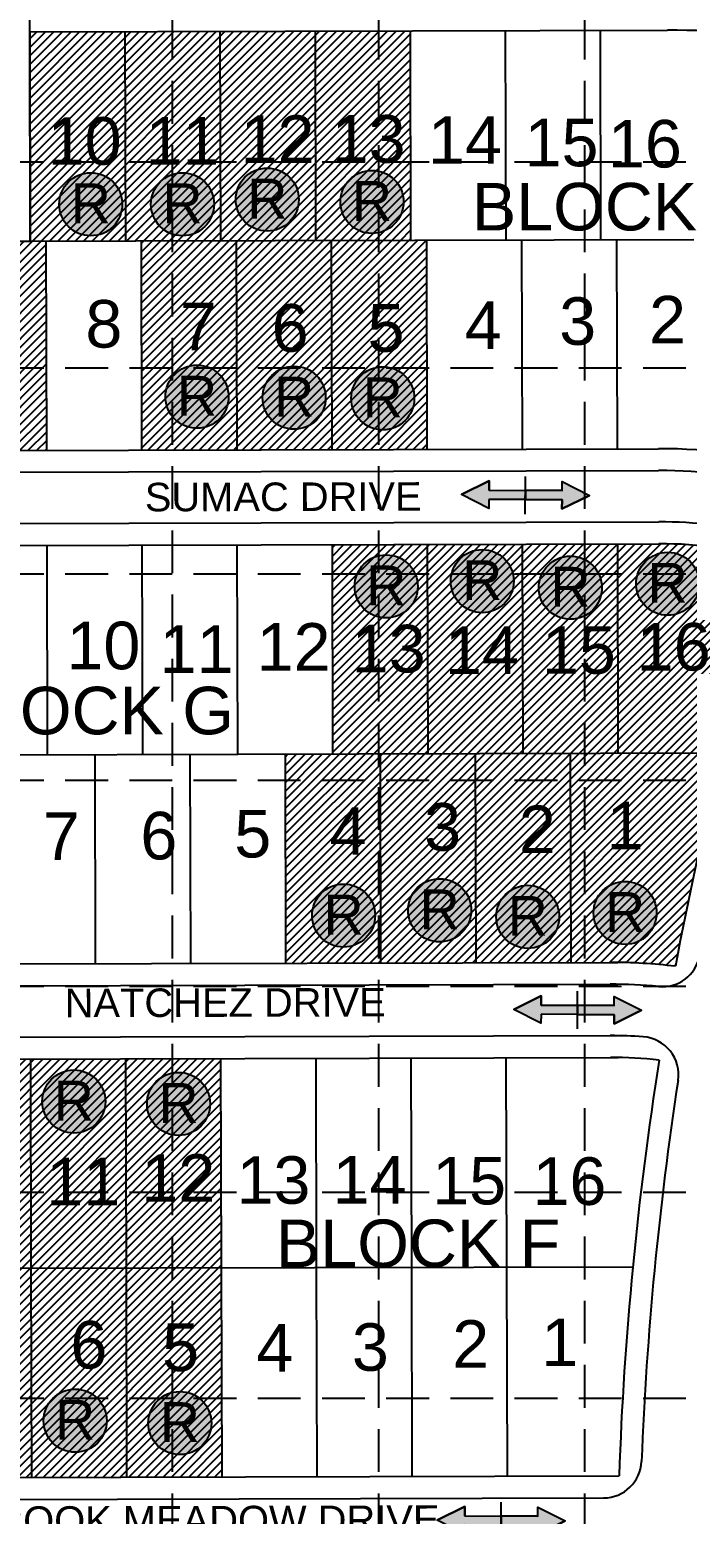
# Model space of a CAD drawing. Header units: feet. Extents: x 5163 to 12107, y -224 to 4120.
# Drawn here: x 8127 to 8473, y 2646 to 3426 of the extents above; entities that cross this region are included whole.
import ezdxf
from ezdxf.enums import TextEntityAlignment as Align

# ---------------------------------------------------------------- set-up
doc = ezdxf.new("R2010")
doc.units = ezdxf.units.FT
doc.linetypes.add('2003004C-A$0$BOUNDARY2', pattern=[1.3125, 1, -0.0625, 0.0625, -0.0625, 0.0625, -0.0625])
doc.linetypes.add('HIDDEN', pattern=[0.375, 0.25, -0.125])
for name, color, linetype in [('2003004C-A$0$2-LOT', 15, 'Continuous'), ('2003004C-A$0$2-LOTNO', 15, 'Continuous'), ('2003004C-A$0$2-PVMT', 15, 'Continuous'), ('2003004C-A$0$2-ROW', 15, 'Continuous'), ('2003004C-A$0$2-ST_NM', 15, 'Continuous'), ('2003004C-A$0$3A-BND', 6, '2003004C-A$0$BOUNDARY2'), ('ARROWS', 7, 'Continuous'), ('BASE', 7, 'Continuous'), ('grid', 254, 'Continuous'), ('ryland lots', 7, 'Continuous'), ('SODDED LOTS', 2, 'Continuous')]:
    doc.layers.add(name, color=color, linetype=linetype)
doc.styles.add('ryland', font='ARIAL.TTF', dxfattribs={"height": 25})
doc.styles.get("Standard").update_dxf_attribs({"font": 'ARIAL.TTF'})

# ---------------------------------------------------------------- blocks, each defined once
blk = doc.blocks.new('2arrows')
at = {"color": 254}
for p, q in [((25.6, 3), (0, 0)), ((17.7, -18.7), (0, 0)), ((23, -4.3), (25.6, 3)), ((20.3, -11.5), (17.7, -18.7)), ((49.2, -22), (20.3, -11.5)), ((23, -4.3), (51.8, -14.8)), ((51.8, -14.8), (49.2, -22)), ((51.8, -14.8), (49.2, -22)), ((49.2, -22), (78.1, -32.5)), ((80.7, -25.2), (51.8, -14.8)), ((80.7, -25.2), (83.3, -18)), ((83.3, -18), (101.1, -36.7)), ((78.1, -32.5), (75.5, -39.7)), ((75.5, -39.7), (101.1, -36.7))]:
    blk.add_line(p, q, dxfattribs=at)
at = {"color": 7}
blk.add_line((45, -33.4), (55.8, -3.7), dxfattribs=at)
blk.add_lwpolyline([(20.3, -11.5), (17.7, -18.7), (0, 0), (25.6, 3), (23, -4.3), (80.7, -25.2), (83.3, -18), (101.1, -36.7), (75.5, -39.7), (78.1, -32.5), (20.3, -11.5)], close=True)
at = {"color": 254}
for points in [[(25.6, 3), (17.7, -18.7), (0, 0), (17.7, -18.7)], [(49.2, -22), (51.8, -14.8), (20.3, -11.5), (23, -4.3)], [(49.2, -22), (51.8, -14.8), (78.1, -32.5), (80.7, -25.2)], [(83.3, -18), (75.5, -39.7), (101.1, -36.7), (75.5, -39.7)]]:
    blk.add_solid(points, dxfattribs=at)
blk = doc.blocks.new('RYLAND')
h = blk.add_hatch(color=81)
h.paths.add_polyline_path([(1.164, -1.048, 1), (-1.408, -1.048, 1)])
h.paths.add_polyline_path([(-1.348, -2.228), (1.104, -2.228), (1.104, 0.21), (-1.348, 0.21)], flags=25)
at = {"color": 5}
blk.add_circle((-0.122, -1.048), 1.286, dxfattribs=at)
at = {"layer": 'BASE', "color": 5, "style": 'ryland'}
blk.add_text('R', height=1.625, dxfattribs=at).set_placement((-0.122, -1.821), align=Align.CENTER)

msp = doc.modelspace()

# ---------------------------------------------------------------- hatches: boundary and pattern name
at = {"layer": 'SODDED LOTS', "linetype": 'Continuous', "ltscale": 20}
h = msp.add_hatch(dxfattribs=at)
h.set_pattern_fill('ANSI31', color=256, style=0)
h.paths.add_polyline_path([(8335.37, 3315.45), (8285.37, 3315.32), (8285.65, 3205.32), (8335.65, 3205.45)])
h.paths.add_polyline_path([(8285.37, 3315.32), (8235.37, 3315.19), (8235.65, 3205.19), (8285.65, 3205.32)])
h.paths.add_polyline_path([(8235.37, 3315.19), (8185.37, 3315.07), (8185.65, 3205.07), (8235.65, 3205.19)])
h.paths.add_polyline_path([(8135.37, 3314.94), (8085.37, 3314.81), (8085.65, 3204.81), (8135.65, 3204.94)])
h.paths.add_polyline_path([(8176.83, 3425.04), (8126.83, 3424.92), (8127.11, 3314.92), (8177.11, 3315.04)])
h.paths.add_polyline_path([(8226.83, 3425.17), (8176.83, 3425.04), (8177.11, 3315.04), (8227.11, 3315.17)])
h.paths.add_polyline_path([(8276.83, 3425.3), (8226.83, 3425.17), (8227.11, 3315.17), (8277.11, 3315.3)])
h.paths.add_polyline_path([(8326.83, 3425.42), (8276.83, 3425.3), (8277.11, 3315.3), (8327.1, 3315.42)])
h.paths.add_polyline_path([(8301.35, 3251.39), (8326.92, 3251.39), (8326.92, 3281.5), (8301.35, 3281.5)], flags=24)
h.paths.add_polyline_path([(8250.86, 3251.3), (8276.61, 3251.3), (8276.61, 3281.94), (8250.86, 3281.94)], flags=24)
h.paths.add_polyline_path([(8202.8, 3252.54), (8228.21, 3252.54), (8228.21, 3282.15), (8202.8, 3282.15)], flags=24)
h.paths.add_polyline_path([(8100.4, 3254.18), (8126.15, 3254.18), (8126.15, 3284.82), (8100.4, 3284.82)], flags=24)
h.paths.add_polyline_path([(8135.06, 3349.58), (8176.35, 3349.58), (8176.35, 3380.21), (8135.06, 3380.21)], flags=24)
h.paths.add_polyline_path([(8186.58, 3350.13), (8227.7, 3350.13), (8227.7, 3380.26), (8186.58, 3380.26)], flags=9)
h.paths.add_polyline_path([(8236.58, 3350.98), (8277.7, 3350.98), (8277.7, 3381.1), (8236.58, 3381.1)], flags=9)
h.paths.add_polyline_path([(8294.95, 3332.38), (8427.96, 3332.38), (8427.96, 3363.42), (8294.95, 3363.42)], flags=9)
h.paths.add_polyline_path([(8284.33, 3350.66), (8325.63, 3350.66), (8325.63, 3381.32), (8284.33, 3381.32)], flags=24)
h = msp.add_hatch(dxfattribs=at)
h.set_pattern_fill('ANSI31', color=256, style=0)
h.paths.add_polyline_path([(8491.05, 3045.84), (8411.05, 3045.64), (8411.33, 2935.64), (8431.96, 2935.69, -0.031282), (8466.27, 2933.63, -0.016031)])
h.paths.add_polyline_path([(8411.05, 3045.64), (8361.05, 3045.51), (8361.33, 2935.51), (8411.33, 2935.64)])
h.paths.add_polyline_path([(8361.05, 3045.51), (8311.05, 3045.38), (8311.33, 2935.38), (8361.33, 2935.51)])
h.paths.add_polyline_path([(8311.05, 3045.38), (8261.05, 3045.26), (8261.33, 2935.26), (8311.33, 2935.38)])
h.paths.add_polyline_path([(8335.78, 3155.45), (8285.78, 3155.32), (8286.06, 3045.32), (8336.06, 3045.45)])
h.paths.add_polyline_path([(8385.78, 3155.57), (8335.78, 3155.45), (8336.06, 3045.45), (8386.06, 3045.57)])
h.paths.add_polyline_path([(8435.78, 3155.7), (8385.78, 3155.57), (8386.06, 3045.57), (8436.06, 3045.7)])
h.paths.add_polyline_path([(8520.02, 3147.08, 0.070404), (8457.57, 3155.75), (8435.78, 3155.7), (8436.06, 3045.7), (8491.05, 3045.84, -0.01469)])
h.paths.add_polyline_path([(8427.02, 2990.15), (8452.6, 2990.15), (8452.6, 3020.28), (8427.02, 3020.28)], flags=24)
h.paths.add_polyline_path([(8380.92, 2988.13), (8406.5, 2988.13), (8406.5, 3018.26), (8380.92, 3018.26)], flags=24)
h.paths.add_polyline_path([(8331.01, 2988.98), (8356.77, 2988.98), (8356.77, 3019.64), (8331.01, 3019.64)], flags=24)
h.paths.add_polyline_path([(8281.45, 2987.29), (8306.99, 2987.29), (8306.99, 3017.29), (8281.45, 3017.29)], flags=24)
h.paths.add_polyline_path([(8254.05, 3063.67), (8388.61, 3063.67), (8388.61, 3094.71), (8254.05, 3094.71)], flags=9)
h.paths.add_polyline_path([(8294.92, 3082.71), (8336.21, 3082.71), (8336.21, 3113.36), (8294.92, 3113.36)], flags=9)
h.paths.add_polyline_path([(8344, 3082.27), (8385.12, 3082.27), (8385.12, 3112.39), (8344, 3112.39)], flags=24)
h.paths.add_polyline_path([(8394.92, 3081.97), (8436.21, 3081.97), (8436.21, 3112.6), (8394.92, 3112.6)], flags=9)
h.paths.add_polyline_path([(8444.75, 3083.69), (8486.04, 3083.69), (8486.04, 3114.32), (8444.75, 3114.32)], flags=24)
h = msp.add_hatch(dxfattribs=at)
h.set_pattern_fill('ANSI31', color=256, style=0)
h.paths.add_polyline_path([(8227.5, 2775.17), (8177.5, 2775.04), (8177.78, 2665.04), (8227.78, 2665.17)])
h.paths.add_polyline_path([(8177.5, 2775.04), (8127.5, 2774.92), (8127.78, 2664.92), (8177.78, 2665.04)])
h.paths.add_polyline_path([(8127.5, 2774.92), (8077.5, 2774.79), (8077.78, 2664.79), (8127.78, 2664.92)])
h.paths.add_polyline_path([(8077.5, 2774.79), (8027.5, 2774.66), (8027.78, 2664.66), (8077.78, 2664.79)])
h.paths.add_polyline_path([(8077.22, 2884.79), (8027.22, 2884.66), (8027.5, 2774.66), (8077.5, 2774.79)])
h.paths.add_polyline_path([(8127.22, 2884.92), (8077.22, 2884.79), (8077.5, 2774.79), (8127.5, 2774.92)])
h.paths.add_polyline_path([(8177.22, 2885.04), (8127.22, 2884.92), (8127.5, 2774.92), (8177.5, 2775.04)])
h.paths.add_polyline_path([(8227.22, 2885.17), (8177.22, 2885.04), (8177.5, 2775.04), (8227.5, 2775.17)])
h.paths.add_polyline_path([(8193.38, 2715.52), (8218.95, 2715.52), (8218.95, 2745.62), (8193.38, 2745.62)], flags=24)
h.paths.add_polyline_path([(8145.06, 2716.74), (8170.82, 2716.74), (8170.82, 2747.38), (8145.06, 2747.38)], flags=24)
h.paths.add_polyline_path([(8094.56, 2717.55), (8119.97, 2717.55), (8119.97, 2747.16), (8094.56, 2747.16)], flags=24)
h.paths.add_polyline_path([(8045.33, 2717.47), (8071.08, 2717.47), (8071.08, 2748.1), (8045.33, 2748.1)], flags=24)
h.paths.add_polyline_path([(8044.45, 2803.43), (8070.2, 2803.43), (8070.2, 2834.06), (8044.45, 2834.06)], flags=24)
h.paths.add_polyline_path([(8086.06, 2802.39), (8127.34, 2802.39), (8127.34, 2833.03), (8086.06, 2833.03)], flags=24)
h.paths.add_polyline_path([(8134.4, 2802.95), (8175.52, 2802.95), (8175.52, 2833.07), (8134.4, 2833.07)], flags=24)
h.paths.add_polyline_path([(8197.13, 2782.31), (8327.03, 2782.31), (8327.03, 2813.36), (8197.13, 2813.36)], flags=9)
h.paths.add_polyline_path([(8184.4, 2804.82), (8225.52, 2804.82), (8225.52, 2834.94), (8184.4, 2834.94)], flags=24)

# ---------------------------------------------------------------- linework, layer by layer
at = {"layer": '2003004C-A$0$2-LOT', "color": 7, "linetype": 'Continuous'}
for p, q in [((8126.83, 3424.92), (8127.11, 3314.92)), ((8176.83, 3425.04), (8177.11, 3315.04)), ((8226.83, 3425.17), (8227.11, 3315.17)), ((8276.83, 3425.3), (8277.11, 3315.3)), ((8326.83, 3425.42), (8327.1, 3315.42)), ((8376.83, 3425.55), (8377.1, 3315.55)), ((8427.1, 3315.68), (8426.83, 3425.68)), ((8085.37, 3314.81), (8476.03, 3315.8)), ((8135.37, 3314.94), (8135.65, 3204.94)), ((8185.37, 3315.07), (8185.65, 3205.07)), ((8235.37, 3315.19), (8235.65, 3205.19)), ((8285.37, 3315.32), (8285.65, 3205.32)), ((8335.37, 3315.45), (8335.65, 3205.45)), ((8385.37, 3315.57), (8385.65, 3205.57)), ((8435.37, 3315.7), (8435.65, 3205.7)), ((8135.78, 3154.94), (8136.06, 3044.94)), ((8185.78, 3155.07), (8186.06, 3045.07)), ((8235.78, 3155.19), (8236.06, 3045.19)), ((8285.78, 3155.32), (8286.06, 3045.32)), ((8335.78, 3155.45), (8336.06, 3045.45)), ((8385.78, 3155.57), (8386.06, 3045.57)), ((8435.78, 3155.7), (8436.06, 3045.7)), ((8061.05, 3044.75), (8491.05, 3045.84)), ((8161.05, 3045), (8161.33, 2935)), ((8211.05, 3045.13), (8211.33, 2935.13)), ((8261.05, 3045.26), (8261.33, 2935.26)), ((8311.05, 3045.38), (8311.33, 2935.38)), ((8361.05, 3045.51), (8361.33, 2935.51)), ((8411.05, 3045.64), (8411.33, 2935.64)), ((8127.22, 2884.92), (8127.5, 2774.92)), ((8177.22, 2885.04), (8177.5, 2775.04)), ((8227.22, 2885.17), (8227.5, 2775.17)), ((8277.22, 2885.3), (8277.5, 2775.3)), ((8327.22, 2885.42), (8327.5, 2775.42)), ((8377.22, 2885.55), (8377.78, 2665.55)), ((8027.5, 2774.66), (8443.9, 2775.72)), ((8127.5, 2774.92), (8127.78, 2664.92)), ((8177.5, 2775.04), (8177.78, 2665.04)), ((8227.5, 2775.17), (8227.78, 2665.17)), ((8277.5, 2775.3), (8277.78, 2665.3)), ((8327.5, 2775.42), (8327.78, 2665.42))]:
    msp.add_line(p, q, dxfattribs=at)
at = {"layer": '2003004C-A$0$2-PVMT', "color": 7, "linetype": 'Continuous'}
for p, q in [((8085.68, 3193.31), (8457.47, 3194.25)), ((8085.75, 3166.31), (8457.54, 3167.25)), ((8027.12, 2923.16), (8436.03, 2924.2)), ((8027.19, 2896.16), (8436.1, 2897.2)), ((7975.48, 2653.03), (8428.55, 2654.18))]:
    msp.add_line(p, q, dxfattribs=at)
for centre, radius, start, end in [((8463.16, 3000.77), 436.5, 69.58217, 90.1451), ((8458.14, 2930.76), 263.5, 75.21597, 90.1451), ((8458.14, 2930.76), 236.5, 76.34916, 90.1451), ((8459.39, 2942.93), 20, 264.58962, 349.13608), ((8432.66, 2660.69), 263.5, 84.58962, 90.1451), ((8432.66, 2660.69), 236.5, 85.95024, 90.1451), ((8447.95, 2876.65), 20, 351.2759, 85.95024), ((10228.11, 2603.48), 1781, 171.2759, 177.75023), ((8428.5, 2674.18), 20, 270.1451, 357.75023)]:
    msp.add_arc(centre, radius, start, end, dxfattribs=at)
at = {"layer": '2003004C-A$0$2-ROW', "color": 7, "linetype": 'Continuous'}
for p, q in [((8126.83, 3424.92), (8462.08, 3425.77)), ((8085.65, 3204.81), (8457.44, 3205.75)), ((8085.78, 3154.81), (8457.57, 3155.75)), ((8027.09, 2934.66), (8436, 2935.7)), ((8027.22, 2884.66), (8436.13, 2885.7)), ((7975.45, 2664.53), (8436.69, 2665.7))]:
    msp.add_line(p, q, dxfattribs=at)
for centre, radius, start, end in [((8463.16, 3000.77), 425, 68.31828, 90.1451), ((8458.14, 2930.76), 275, 73.58331, 90.1451), ((8458.14, 2930.76), 225, 74.03618, 90.1451), ((10228.11, 2603.48), 1792.5, 162.34632, 169.38651), ((8432.66, 2660.69), 275, 82.97805, 90.1451), ((8432.66, 2660.69), 225, 83.59899, 90.1451), ((10228.11, 2603.48), 1792.5, 170.98709, 178.01077)]:
    msp.add_arc(centre, radius, start, end, dxfattribs=at)
at = {"layer": '2003004C-A$0$3A-BND', "color": 7, "linetype": 'Continuous'}
msp.add_lwpolyline([(7976.13, 2394.53), (7975.45, 2664.53), (8027.78, 2664.66), (8027.09, 2934.66), (8061.33, 2934.75), (8061.05, 3044.75), (8086.06, 3044.81), (8085.37, 3314.81), (8127.11, 3314.92), (8126.83, 3424.92), (8126.7, 3474.92), (8153.31, 3474.98)], dxfattribs=at)
at = {"layer": 'grid', "color": 252, "linetype": 'HIDDEN', "ltscale": 90}
for p, q in [((8201.78, 4006.57), (8201.78, 214.43)), ((8310.12, 4006.57), (8310.12, 214.43)), ((8418.45, 4006.57), (8418.45, 214.43)), ((5276.78, 3356.57), (11993.45, 3356.57)), ((5276.78, 3248.24), (11993.45, 3248.24)), ((5276.78, 3139.91), (11993.45, 3139.91)), ((5276.78, 3031.57), (11993.45, 3031.57)), ((5276.78, 2923.24), (11993.45, 2923.24)), ((5276.78, 2814.91), (11993.45, 2814.91)), ((5276.78, 2706.57), (11993.45, 2706.57))]:
    msp.add_line(p, q, dxfattribs=at)

# ---------------------------------------------------------------- block references
at = {"layer": 'ARROWS', "linetype": 'Continuous', "xscale": 0.6249999999951581, "yscale": 0.6249999999986358, "zscale": 0.625, "rotation": 19.57296977187357}
for p in [(8353.88, 3181.65), (8381.27, 2911), (8341.13, 2642.5)]:
    msp.add_blockref('2arrows', p, dxfattribs=at)
at = {"layer": 'ryland lots', "color": 7, "xscale": 12.89581535786783, "yscale": 12.89581535787056, "zscale": 12.89581535787147}
for p in [(8160.5, 3347.76), (8208.75, 3347.76), (8253.3, 3350.23), (8308.36, 3349), (8216.36, 3246.6), (8267.41, 3246.06), (8314.02, 3245.75), (8315.84, 3146.88), (8366.32, 3149.65), (8412.65, 3146.19), (8463.81, 3148.26), (8293.43, 2973.84), (8343.91, 2976.6), (8390.23, 2973.15), (8441.4, 2975.22), (8151.6, 2876.06), (8206.66, 2874.83), (8152.29, 2708.28), (8207.35, 2707.04)]:
    msp.add_blockref('RYLAND', p, dxfattribs=at)

# ---------------------------------------------------------------- texts
at = {"layer": '2003004C-A$0$2-LOTNO', "color": 7, "linetype": 'Continuous'}
for s, p in [('10', (8155.7, 3355.03)), ('11', (8207.14, 3355.15)), ('12', (8257.14, 3356)), ('13', (8304.98, 3356.13)), ('14', (8355.7, 3355.53)), ('15', (8406.42, 3354.22)), ('16', (8450.26, 3353.58)), ('BLOCK H', (8435.98, 3320.5)), ('2', (8462.14, 3261.07)), ('8', (8165.83, 3258.91)), ('7', (8215.5, 3257.47)), ('6', (8263.74, 3256.75)), ('5', (8314.13, 3256.75)), ('4', (8365.25, 3258.19)), ('3', (8414.92, 3260.35)), ('10', (8165.57, 3089.8)), ('12', (8265.57, 3089.05)), ('16', (8465.4, 3089.14)), ('11', (8214.56, 3087.92)), ('13', (8315.57, 3088.17)), ('14', (8364.56, 3087.29)), ('15', (8415.57, 3087.41)), ('BLOCK G', (8156.59, 3055.59)), ('7', (8143.47, 2989.55)), ('6', (8194.73, 2989.84)), ('5', (8244.11, 2990.85)), ('4', (8294.22, 2992.29)), ('3', (8343.89, 2994.45)), ('2', (8393.71, 2993.15)), ('1', (8439.81, 2995.17)), ('12', (8204.96, 2809.84)), ('13', (8254.96, 2808.8)), ('14', (8305.54, 2808.93)), ('15', (8357.86, 2808.47)), ('16', (8410.59, 2808.21)), ('11', (8154.96, 2807.97)), ('BLOCK F', (8331.03, 2775.51)), ('6', (8157.94, 2722.19)), ('2', (8358.67, 2722.6)), ('1', (8405.52, 2723.47)), ('5', (8206.16, 2720.87)), ('4', (8255.69, 2720.57)), ('3', (8305.94, 2720.99))]:
    msp.add_text(s, height=25, dxfattribs=at).set_placement(p, align=Align.CENTER)
at = {"layer": '2003004C-A$0$2-ST_NM', "color": 7, "linetype": 'Continuous', "char_height": 15, "attachment_point": 2, "rotation": 0.145}
for s, insert, width in [('SUMAC DRIVE', (8260.1, 3187.98), 300), ('NATCHEZ DRIVE', (8229.59, 2922.08), 300), ('BROOK MEADOW DRIVE', (8218.26, 2649.97), 363.8774)]:
    msp.add_mtext(s, dxfattribs=dict(at, insert=insert, width=width))

doc.saveas('drawing.dxf')
